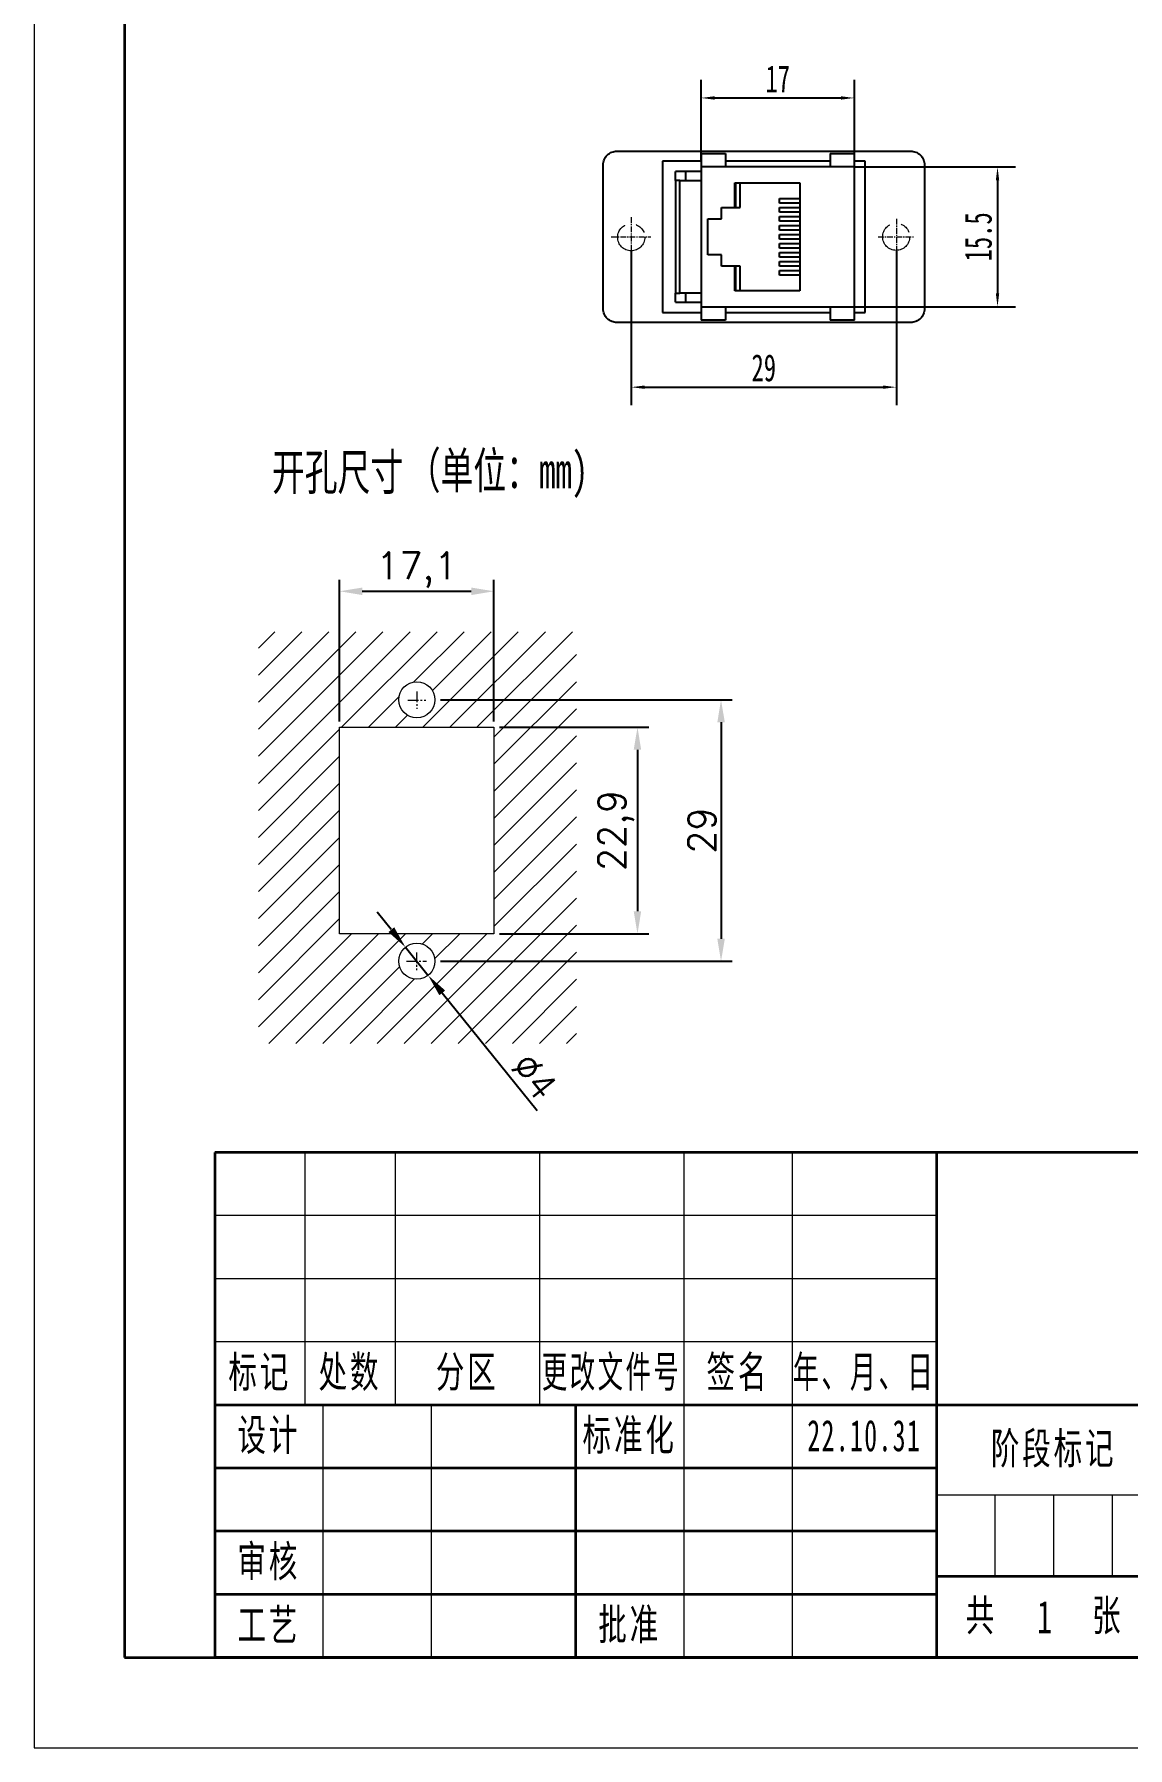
# Model space of a CAD drawing. Header units: millimetres. Extents: x 98 to 524, y -2487 to -1043.
# Drawn here: x 98 to 219.2, y -1340.1 to -1150.1 of the extents above; entities that cross this region are included whole.
import ezdxf
from ezdxf.enums import TextEntityAlignment as Align

# ---------------------------------------------------------------- set-up
doc = ezdxf.new("R2010")
doc.units = ezdxf.units.MM
doc.header["$PDSIZE"] = -1
doc.linetypes.add('CENTER', pattern=[10.16, 6.35, -1.27, 1.27, -1.27])
doc.linetypes.add('点画线', pattern=[18, 12, -2, 2, -2])
doc.layers.get('0').update_dxf_attribs({"lineweight": 18})
for name, color, linetype, lineweight in [('尺寸线层', 3, 'Continuous', 18), ('粗实线层', 7, 'Continuous', 35), ('细实线层', 7, 'Continuous', 18)]:
    doc.layers.add(name, color=color, linetype=linetype, lineweight=lineweight)
doc.styles.get("Standard").update_dxf_attribs({"font": 'txt.shx'})
doc.styles.add('标准', font='', dxfattribs={"width": 0.667})
doc.styles.get('标准').set_extended_font_data('宋体')
doc.dimstyles.new('ISO-25', dxfattribs={"dimtxt": 2.5, "dimasz": 2.5, "dimexe": 1.25, "dimexo": 0.625, "dimtad": 1, "dimtxsty": 'Standard', "dimcen": 2.5, "dimdle": 5, "dimadec": 0, "dimazin": 0, "dimtfac": 1, "dimtmove": 0, "dimatfit": 3, "dimfxl": 1, "dimarcsym": 0})
doc.dimstyles.get("Standard").update_dxf_attribs({"dimtxt": 1.5, "dimasz": 0.18, "dimexe": 0.18, "dimexo": 0.0625, "dimgap": 0.09, "dimtad": 0, "dimtih": 1, "dimtoh": 1, "dimdec": 4, "dimzin": 0, "dimdsep": 46, "dimtxsty": 'Standard', "dimcen": 0.09, "dimdle": 0.36, "dimadec": 0, "dimazin": 0, "dimtfac": 1, "dimtdec": 4, "dimtofl": 0, "dimtmove": 0, "dimatfit": 3, "dimfxl": 1, "dimtolj": 1, "dimarcsym": 0})
doc.dimstyles.new('标准', dxfattribs={"dimtxt": 4, "dimasz": 1, "dimexe": 2, "dimexo": 0, "dimtad": 1, "dimdsep": 46, "dimtxsty": '标准', "dimblk": '_CAXARROW', "dimcen": 0, "dimdle": 6, "dimazin": 2, "dimtfac": 0.707107, "dimtmove": 2, "dimatfit": 3, "dimfxl": 1, "dimfrac": 2, "dimtolj": 1, "dimarcsym": 1})

# ---------------------------------------------------------------- blocks, each defined once
blk = doc.blocks.new('$CAXA_FRAME_13B17AC1$')
at = {"layer": '粗实线层'}
for p, q in [((-95, 138.5), (-95, -138.5)), ((-95, -138.5), (95, -138.5))]:
    blk.add_line(p, q, dxfattribs=at)
at = {"layer": '细实线层'}
for p, q in [((-105, 148.5), (-105, -148.5)), ((-105, -148.5), (105, -148.5))]:
    blk.add_line(p, q, dxfattribs=at)
blk = doc.blocks.new('_CAXARROW')
blk.add_hatch(color=0).paths.add_polyline_path([(0, 0), (-1, 0.125), (-1, -0.125)], flags=0)
blk = doc.blocks.new('*D11')
at = {"color": 0, "lineweight": -2, "transparency": 16777216}
for p, q in [((171.87, -1164.07), (171.87, -1155.17)), ((188.87, -1164.07), (188.87, -1155.17)), ((173.37, -1157.17), (187.37, -1157.17))]:
    blk.add_line(p, q, dxfattribs=at)
at = {"layer": 'Defpoints', "color": 0, "lineweight": 13, "transparency": 16777216}
for p in [(188.87, -1157.17), (171.87, -1164.07), (188.87, -1164.07)]:
    blk.add_point(p, dxfattribs=at)
at = {"color": 0, "lineweight": -2, "transparency": 16777216, "xscale": 1.5, "yscale": 1.5, "zscale": 1.5, "rotation": 180}
blk.add_blockref('_CAXARROW', (171.87, -1157.17), dxfattribs=at)
at = {"color": 0, "lineweight": -2, "transparency": 16777216, "xscale": 1.5, "yscale": 1.5, "zscale": 1.5}
blk.add_blockref('_CAXARROW', (188.87, -1157.17), dxfattribs=at)
at = {"color": 0, "transparency": 16777216, "insert": (180.37, -1155.05), "char_height": 3, "attachment_point": 5, "style": '标准'}
blk.add_mtext('\\A1;17', dxfattribs=at)
blk = doc.blocks.new('*D12')
at = {"color": 0, "lineweight": -2, "transparency": 16777216}
for p, q in [((188.87, -1164.82), (206.73, -1164.82)), ((204.73, -1166.32), (204.73, -1178.82)), ((188.87, -1180.32), (206.73, -1180.32))]:
    blk.add_line(p, q, dxfattribs=at)
at = {"layer": 'Defpoints', "color": 0, "lineweight": 13, "transparency": 16777216}
for p in [(188.87, -1164.82), (188.87, -1180.32), (204.73, -1180.32)]:
    blk.add_point(p, dxfattribs=at)
at = {"color": 0, "lineweight": -2, "transparency": 16777216, "xscale": 1.5, "yscale": 1.5, "zscale": 1.5}
for p, rotation in [((204.73, -1164.82), 90), ((204.73, -1180.32), 270)]:
    blk.add_blockref('_CAXARROW', p, dxfattribs=dict(at, rotation=rotation))
at = {"color": 0, "transparency": 16777216, "insert": (202.61, -1172.57), "char_height": 3, "attachment_point": 5, "rotation": 90, "style": '标准'}
blk.add_mtext('\\A1;15.5', dxfattribs=at)
blk = doc.blocks.new('*D13')
at = {"color": 0, "lineweight": -2, "transparency": 16777216}
for p, q in [((164.12, -1174.17), (164.12, -1191.24)), ((193.52, -1174.17), (193.52, -1191.24)), ((165.62, -1189.24), (192.02, -1189.24))]:
    blk.add_line(p, q, dxfattribs=at)
at = {"layer": 'Defpoints', "color": 0, "linetype": 'CENTER', "lineweight": 13, "transparency": 16777216}
for p in [(164.12, -1174.17), (193.52, -1174.17), (193.52, -1189.24)]:
    blk.add_point(p, dxfattribs=at)
at = {"color": 0, "linetype": 'CENTER', "lineweight": -2, "transparency": 16777216, "xscale": 1.5, "yscale": 1.5, "zscale": 1.5, "rotation": 180}
blk.add_blockref('_CAXARROW', (164.12, -1189.24), dxfattribs=at)
at = {"color": 0, "linetype": 'CENTER', "lineweight": -2, "transparency": 16777216, "xscale": 1.5, "yscale": 1.5, "zscale": 1.5}
blk.add_blockref('_CAXARROW', (193.52, -1189.24), dxfattribs=at)
at = {"color": 0, "linetype": 'CENTER', "transparency": 16777216, "insert": (178.82, -1187.11), "char_height": 3, "width": 8.895, "attachment_point": 5, "style": '标准'}
blk.add_mtext('\\A1;29', dxfattribs=at)
blk = doc.blocks.new('*D15')
at = {"color": 0, "linetype": 'Continuous', "lineweight": -2, "transparency": 16777216}
for p, q in [((131.8, -1226.32), (131.8, -1210.62)), ((134.3, -1211.87), (146.4, -1211.87)), ((148.9, -1226.32), (148.9, -1210.62))]:
    blk.add_line(p, q, dxfattribs=at)
at = {"color": 0, "transparency": 16777216}
for points in [[(134.3, -1211.46), (134.3, -1212.29), (131.8, -1211.87)], [(146.4, -1211.46), (146.4, -1212.29), (148.9, -1211.87)]]:
    blk.add_solid(points, dxfattribs=at)
at = {"layer": 'Defpoints', "color": 0, "transparency": 16777216}
for p in [(148.9, -1211.87), (131.8, -1226.95), (148.9, -1226.95)]:
    blk.add_point(p, dxfattribs=at)
at = {"color": 0, "transparency": 16777216, "insert": (140.35, -1209.5), "char_height": 3, "attachment_point": 5}
blk.add_mtext('17,1', dxfattribs=at)
blk = doc.blocks.new('*D16')
at = {"color": 0, "lineweight": -2, "transparency": 16777216}
for p, q in [((149.53, -1226.95), (166.07, -1226.95)), ((164.82, -1229.45), (164.82, -1247.35)), ((149.53, -1249.85), (166.07, -1249.85))]:
    blk.add_line(p, q, dxfattribs=at)
at = {"color": 0, "transparency": 16777216}
for points in [[(164.4, -1229.45), (165.23, -1229.45), (164.82, -1226.95)], [(164.4, -1247.35), (165.23, -1247.35), (164.82, -1249.85)]]:
    blk.add_solid(points, dxfattribs=at)
at = {"layer": 'Defpoints', "color": 0, "transparency": 16777216}
for p in [(148.9, -1226.95), (148.9, -1249.85), (164.82, -1249.85)]:
    blk.add_point(p, dxfattribs=at)
at = {"color": 0, "transparency": 16777216, "insert": (162.44, -1238.4), "char_height": 3, "attachment_point": 5, "rotation": 90}
blk.add_mtext('\\A1;22,9', dxfattribs=at)
blk = doc.blocks.new('*D17')
at = {"color": 0, "lineweight": -2, "transparency": 16777216}
for p, q in [((142.98, -1223.9), (175.33, -1223.9)), ((174.08, -1226.4), (174.08, -1250.4)), ((142.98, -1252.9), (175.33, -1252.9))]:
    blk.add_line(p, q, dxfattribs=at)
at = {"color": 0, "linetype": '点画线', "transparency": 16777216}
for points in [[(173.67, -1226.4), (174.5, -1226.4), (174.08, -1223.9)], [(173.67, -1250.4), (174.5, -1250.4), (174.08, -1252.9)]]:
    blk.add_solid(points, dxfattribs=at)
at = {"layer": 'Defpoints', "color": 0, "linetype": '点画线', "transparency": 16777216}
for p in [(142.35, -1223.9), (142.35, -1252.9), (174.08, -1252.9)]:
    blk.add_point(p, dxfattribs=at)
at = {"color": 0, "linetype": '点画线', "transparency": 16777216, "insert": (171.96, -1238.4), "char_height": 3, "attachment_point": 5, "rotation": 90}
blk.add_mtext('\\A1;29', dxfattribs=at)
blk = doc.blocks.new('*D18')
at = {"color": 0, "lineweight": -2, "transparency": 16777216}
for p, q in [((137.53, -1249.39), (135.96, -1247.45)), ((139.1, -1251.34), (141.61, -1254.46)), ((143.18, -1256.4), (153.69, -1269.45))]:
    blk.add_line(p, q, dxfattribs=at)
at = {"color": 0, "linetype": '点画线', "transparency": 16777216}
for points in [[(137.85, -1249.13), (137.21, -1249.66), (139.1, -1251.34)], [(143.5, -1256.14), (142.85, -1256.66), (141.61, -1254.46)]]:
    blk.add_solid(points, dxfattribs=at)
at = {"layer": 'Defpoints', "color": 0, "linetype": '点画线', "transparency": 16777216}
for p in [(139.1, -1251.34), (141.61, -1254.46)]:
    blk.add_point(p, dxfattribs=at)
at = {"color": 0, "linetype": '点画线', "transparency": 16777216, "insert": (153.39, -1265.68), "char_height": 3, "attachment_point": 5, "rotation": 308.8646}
blk.add_mtext('\\A1;∅4', dxfattribs=at)

msp = doc.modelspace()

# ---------------------------------------------------------------- hatches: boundary and pattern name
h = msp.add_hatch()
h.set_pattern_fill('JIS_WOOD', color=256, scale=3)
h.set_pattern_definition([(45, (186.0974, -1217.8628), (-1.5, 1.5), [])])
h.paths.add_polyline_path([(158.061, -1216.352), (122.789, -1216.352), (122.789, -1262.005), (158.061, -1262.005)])
h.paths.add_polyline_path([(131.804, -1226.948), (148.904, -1226.948), (148.904, -1249.848), (131.804, -1249.848)], flags=16)
h.paths.add_polyline_path([(142.354, -1223.898, -1), (138.354, -1223.898, -1)], flags=16)
h.paths.add_polyline_path([(142.354, -1252.898, -1), (138.354, -1252.898, -1)], flags=16)

# ---------------------------------------------------------------- linework, layer by layer
at = {"color": 7, "linetype": 'Continuous', "lineweight": 25}
for p, q in [((161.024, -1180.568), (161.024, -1164.568)), ((162.524, -1163.068), (195.124, -1163.068)), ((167.574, -1164.168), (167.574, -1180.968)), ((171.874, -1164.168), (167.574, -1164.168)), ((171.874, -1163.318), (171.874, -1164.818)), ((171.874, -1163.318), (174.576, -1163.318)), ((174.576, -1163.318), (174.576, -1164.818)), ((186.173, -1164.168), (174.576, -1164.168)), ((186.173, -1163.318), (186.173, -1164.818)), ((186.173, -1163.318), (188.874, -1163.318)), ((188.874, -1164.818), (188.874, -1163.318)), ((190.074, -1164.168), (188.874, -1164.168)), ((190.074, -1180.968), (190.074, -1164.168)), ((196.624, -1164.568), (196.624, -1180.568)), ((169.024, -1166.318), (169.024, -1165.318)), ((171.874, -1165.318), (169.024, -1165.318)), ((169.024, -1166.318), (169.024, -1178.818)), ((169.524, -1178.818), (169.524, -1166.318)), ((169.524, -1166.318), (171.874, -1166.318)), ((170.124, -1165.318), (170.124, -1166.318)), ((171.874, -1164.818), (171.874, -1180.318)), ((188.874, -1164.818), (171.874, -1164.818)), ((188.874, -1180.318), (188.874, -1164.818)), ((175.624, -1166.568), (182.824, -1166.568)), ((175.624, -1169.318), (175.624, -1166.568)), ((175.696, -1166.568), (175.696, -1169.318)), ((176.196, -1169.318), (176.196, -1166.568)), ((180.577, -1168.818), (180.577, -1168.318)), ((180.577, -1168.318), (182.824, -1168.318)), ((182.824, -1166.568), (182.824, -1178.568)), ((174.124, -1169.318), (175.624, -1169.318)), ((174.124, -1170.568), (174.124, -1169.318)), ((175.624, -1169.318), (175.696, -1169.318)), ((175.696, -1169.318), (176.196, -1169.318)), ((182.824, -1168.818), (180.577, -1168.818)), ((180.577, -1169.818), (180.577, -1169.318)), ((180.577, -1169.318), (182.824, -1169.318)), ((182.824, -1169.818), (180.577, -1169.818)), ((180.577, -1170.818), (180.577, -1170.318)), ((180.577, -1170.318), (182.824, -1170.318)), ((172.624, -1170.568), (174.124, -1170.568)), ((172.624, -1174.568), (172.624, -1170.568)), ((182.824, -1170.818), (180.577, -1170.818)), ((180.577, -1171.818), (180.577, -1171.318)), ((180.577, -1171.318), (182.824, -1171.318)), ((182.824, -1171.818), (180.577, -1171.818)), ((180.577, -1172.818), (180.577, -1172.318)), ((180.577, -1172.318), (182.824, -1172.318)), ((182.824, -1172.818), (180.577, -1172.818)), ((180.577, -1173.818), (180.577, -1173.318)), ((180.577, -1173.318), (182.824, -1173.318)), ((182.824, -1173.818), (180.577, -1173.818)), ((174.124, -1174.568), (172.624, -1174.568)), ((174.124, -1175.818), (174.124, -1174.568)), ((175.624, -1175.818), (174.124, -1175.818)), ((175.624, -1178.568), (175.624, -1175.818)), ((175.696, -1175.818), (175.624, -1175.818)), ((176.196, -1175.818), (175.696, -1175.818)), ((175.696, -1175.818), (175.696, -1178.568)), ((176.196, -1178.568), (176.196, -1175.818)), ((180.577, -1174.818), (180.577, -1174.318)), ((180.577, -1174.318), (182.824, -1174.318)), ((182.824, -1174.818), (180.577, -1174.818)), ((180.577, -1175.818), (180.577, -1175.318)), ((180.577, -1175.318), (182.824, -1175.318)), ((182.824, -1175.818), (180.577, -1175.818)), ((180.577, -1176.818), (180.577, -1176.318)), ((180.577, -1176.318), (182.824, -1176.318)), ((182.824, -1176.818), (180.577, -1176.818)), ((169.024, -1179.818), (169.024, -1178.818)), ((169.024, -1179.818), (171.874, -1179.818)), ((171.874, -1178.818), (169.524, -1178.818)), ((170.124, -1178.818), (170.124, -1179.818)), ((182.824, -1178.568), (175.624, -1178.568)), ((167.574, -1180.968), (171.874, -1180.968)), ((171.874, -1180.318), (188.874, -1180.318)), ((171.874, -1180.318), (171.874, -1181.818)), ((174.576, -1180.318), (174.576, -1181.818)), ((174.576, -1180.968), (186.173, -1180.968)), ((186.173, -1180.318), (186.173, -1181.818)), ((188.874, -1181.818), (188.874, -1180.318)), ((188.874, -1180.968), (190.074, -1180.968)), ((195.124, -1182.068), (162.524, -1182.068)), ((174.576, -1181.818), (171.874, -1181.818)), ((188.874, -1181.818), (186.173, -1181.818))]:
    msp.add_line(p, q, dxfattribs=at)
at = {"linetype": 'CENTER', "ltscale": 0.1}
for p, q in [((164.124, -1170.405), (164.124, -1174.824)), ((193.524, -1170.568), (193.524, -1174.592)), ((161.909, -1172.568), (166.294, -1172.568)), ((191.492, -1172.568), (195.495, -1172.568))]:
    msp.add_line(p, q, dxfattribs=at)
at = {"linetype": '点画线', "ltscale": 0.1}
for p, q in [((140.354, -1222.981), (140.354, -1224.891)), ((139.358, -1223.936), (141.36, -1223.936)), ((140.328, -1251.907), (140.328, -1253.888)), ((139.213, -1252.898), (141.443, -1252.898))]:
    msp.add_line(p, q, dxfattribs=at)
for p, q in [((131.804, -1226.948), (148.904, -1226.948)), ((131.804, -1249.848), (131.804, -1226.948)), ((131.804, -1226.948), (131.804, -1226.948)), ((148.904, -1226.948), (148.904, -1249.848)), ((148.904, -1249.848), (131.804, -1249.848))]:
    msp.add_line(p, q)
at = {"linetype": 'CENTER'}
for centre in [(164.124, -1172.614), (193.494, -1172.568)]:
    msp.add_circle(centre, 1.5, dxfattribs=at)
for centre in [(140.354, -1223.898), (140.354, -1252.898)]:
    msp.add_circle(centre, 2)
at = {"color": 7, "linetype": 'Continuous', "lineweight": 25}
for points, knots in [([(161.024, -1164.568), (161.024, -1164.391), (161.057, -1164.201), (161.203, -1163.831), (161.317, -1163.654), (161.61, -1163.361), (161.788, -1163.247), (162.157, -1163.1), (162.348, -1163.068), (162.524, -1163.068)], [0, 0, 0, 0, 0.5880494, 0.5880494, 1.1760988, 1.1760988, 1.7641482, 1.7641482, 2.3521977, 2.3521977, 2.3521977, 2.3521977]), ([(195.124, -1163.068), (195.301, -1163.068), (195.492, -1163.1), (195.861, -1163.247), (196.039, -1163.361), (196.332, -1163.654), (196.446, -1163.831), (196.592, -1164.201), (196.624, -1164.391), (196.624, -1164.568)], [0, 0, 0, 0, 0.5880494, 0.5880494, 1.1760988, 1.1760988, 1.7641482, 1.7641482, 2.3521977, 2.3521977, 2.3521977, 2.3521977]), ([(169.524, -1166.318), (169.466, -1166.318), (169.402, -1166.318), (169.279, -1166.318), (169.22, -1166.318), (169.122, -1166.318), (169.084, -1166.318), (169.035, -1166.318), (169.024, -1166.318), (169.024, -1166.318)], [0, 0, 0, 0, 0.125, 0.125, 0.25, 0.25, 0.375, 0.375, 0.5, 0.5, 0.5, 0.5]), ([(169.024, -1178.818), (169.024, -1178.818), (169.035, -1178.818), (169.084, -1178.818), (169.122, -1178.818), (169.22, -1178.818), (169.279, -1178.818), (169.402, -1178.818), (169.466, -1178.818), (169.524, -1178.818)], [0, 0, 0, 0, 0.125, 0.125, 0.25, 0.25, 0.375, 0.375, 0.5, 0.5, 0.5, 0.5]), ([(162.524, -1182.068), (162.348, -1182.068), (162.157, -1182.036), (161.788, -1181.89), (161.61, -1181.775), (161.317, -1181.482), (161.203, -1181.305), (161.057, -1180.936), (161.024, -1180.745), (161.024, -1180.568)], [0, 0, 0, 0, 0.5880494, 0.5880494, 1.1760988, 1.1760988, 1.7641482, 1.7641482, 2.3521977, 2.3521977, 2.3521977, 2.3521977]), ([(196.624, -1180.568), (196.624, -1180.745), (196.592, -1180.936), (196.446, -1181.305), (196.332, -1181.482), (196.039, -1181.775), (195.861, -1181.89), (195.492, -1182.036), (195.301, -1182.068), (195.124, -1182.068)], [0, 0, 0, 0, 0.5880494, 0.5880494, 1.1760988, 1.1760988, 1.7641482, 1.7641482, 2.3521977, 2.3521977, 2.3521977, 2.3521977])]:
    msp.add_open_spline(points, degree=3, knots=knots, dxfattribs=at)
at = {"layer": '粗实线层', "color": 7}
for p, q in [((297.951, -1274.102), (117.951, -1274.102)), ((117.951, -1274.102), (117.951, -1330.102)), ((197.951, -1274.102), (197.951, -1330.102)), ((247.951, -1302.102), (117.951, -1302.102)), ((157.951, -1302.102), (157.951, -1330.102)), ((197.951, -1309.102), (117.951, -1309.102)), ((197.951, -1316.102), (117.951, -1316.102)), ((297.951, -1321.102), (197.951, -1321.102)), ((197.951, -1323.102), (117.951, -1323.102)), ((297.951, -1330.102), (117.951, -1330.102))]:
    msp.add_line(p, q, dxfattribs=at)
at = {"layer": '细实线层', "color": 7}
for p, q in [((127.951, -1274.102), (127.951, -1302.102)), ((137.951, -1274.102), (137.951, -1302.102)), ((153.951, -1274.102), (153.951, -1302.102)), ((169.951, -1274.102), (169.951, -1330.102)), ((181.951, -1274.102), (181.951, -1330.102)), ((197.951, -1281.102), (117.951, -1281.102)), ((197.951, -1288.102), (117.951, -1288.102)), ((197.951, -1295.102), (117.951, -1295.102)), ((129.951, -1302.102), (129.951, -1330.102)), ((141.951, -1302.102), (141.951, -1330.102)), ((247.951, -1312.102), (197.951, -1312.102)), ((204.451, -1312.102), (204.451, -1321.102)), ((210.951, -1312.102), (210.951, -1321.102)), ((217.451, -1312.102), (217.451, -1321.102))]:
    msp.add_line(p, q, dxfattribs=at)

# ---------------------------------------------------------------- block references
at = {"layer": '粗实线层'}
msp.add_blockref('$CAXA_FRAME_13B17AC1$', (202.951, -1191.602), dxfattribs=at)

# ---------------------------------------------------------------- texts
at = {"linetype": '点画线', "style": '标准', "width": 0.667}
for s, p in [('开孔尺寸', (124.292, -1200.654)), ('（单位：mm)', (139.349, -1200.468))]:
    msp.add_text(s, height=4, dxfattribs=at).set_placement(p)
at = {"layer": '尺寸线层', "color": 7, "attachment_point": 5, "line_spacing_factor": 0.963108, "style": '标准'}
for s, insert, char_height, width in [('\\T1.1;标记', (122.951, -1298.602), 3.4806, 18), ('\\T1.1;处数', (132.951, -1298.602), 3.4806, 18), ('\\T1.1;分区', (145.951, -1298.602), 3.4806, 30), ('\\T1.1;{\\W0.592404;更改文件号}', (161.951, -1298.602), 3.48056, 30), ('\\T1.1;签名', (175.951, -1298.602), 3.4806, 22), ('\\T1.1;{\\W0.605422;年、月、日}', (189.951, -1298.602), 3.48056, 30), ('\\T1.1;设计', (123.951, -1305.602), 3.4806, 22), ('\\T1.1;标准化', (163.951, -1305.602), 3.4806, 22), ('{\\W0.60542;\\T1.1;22.10.31}', (189.951, -1305.517), 3.48056, 30), ('\\T1.1;阶段标记', (210.951, -1307.102), 3.4806, 50), ('\\T1.1;审核', (123.951, -1319.602), 3.4806, 22), ('\\T1.1;工艺', (123.951, -1326.602), 3.4806, 22), ('\\T1.1;批准', (163.951, -1326.602), 3.4806, 22), ('\\T1.1;共', (202.951, -1325.602), 3.4806, 8), ('\\T1.1;张', (216.951, -1325.602), 3.4806, 8)]:
    msp.add_mtext(s, dxfattribs=dict(at, insert=insert, char_height=char_height, width=width))
at = {"layer": '尺寸线层', "color": 7, "style": '标准', "width": 0.667}
msp.add_attdef('1', text='', height=3.633, dxfattribs=at).set_placement((209.951, -1325.602), align=Align.MIDDLE_CENTER)

# ---------------------------------------------------------------- dimensions: what is measured, and where the dimension line sits
for base, p1, p2, dimstyle, override, picture, middle in [((188.874, -1157.172), (171.874, -1164.068), (188.874, -1164.068), '标准', {"dimtxt": 3, "dimasz": 1.5}, '*D11', (180.374, -1155.047)), ((148.904, -1211.874), (131.804, -1226.948), (148.904, -1226.948), 'ISO-25', {"dimtxt": 3}, '*D15', (140.354, -1209.499))]:
    dim = msp.add_linear_dim(base=base, p1=p1, p2=p2, dimstyle=dimstyle, override=override)
    dim.commit()
    dim.dimension.update_dxf_attribs({"geometry": picture, "text_midpoint": middle})
dim = msp.add_linear_dim(base=(204.734, -1180.318), p1=(188.874, -1164.818), p2=(188.874, -1180.318), angle=90, dimstyle='标准', override={"dimtxt": 3, "dimasz": 1.5})
dim.commit()
dim.dimension.update_dxf_attribs({"geometry": '*D12', "text_midpoint": (202.609, -1172.568)})
at = {"linetype": 'CENTER'}
dim = msp.add_linear_dim(base=(193.524, -1189.236), p1=(164.124, -1174.168), p2=(193.524, -1174.168), text='29', dimstyle='标准', override={"dimtxt": 3, "dimasz": 1.5}, dxfattribs=at)
dim.commit()
dim.dimension.update_dxf_attribs({"geometry": '*D13', "text_midpoint": (178.824, -1187.111)})
at = {"linetype": '点画线'}
dim = msp.add_linear_dim(base=(174.084, -1252.898), p1=(142.354, -1223.898), p2=(142.354, -1252.898), angle=90, dimstyle='Standard', override={"dimtxt": 3, "dimasz": 2.5, "dimexe": 1.25, "dimexo": 0.625, "dimgap": 0.625, "dimtad": 1, "dimtih": 0, "dimtoh": 0, "dimdec": 2, "dimzin": 8, "dimdsep": 44, "dimdle": 5, "dimtdec": 2, "dimtofl": 1, "dimatfit": 0, "dimarcsym": 1}, dxfattribs=at)
dim.commit()
dim.dimension.update_dxf_attribs({"geometry": '*D17', "text_midpoint": (171.959, -1238.398)})
dim = msp.add_linear_dim(base=(164.817, -1249.848), p1=(148.904, -1226.948), p2=(148.904, -1249.848), angle=90, dimstyle='Standard', override={"dimtxt": 3, "dimasz": 2.5, "dimexe": 1.25, "dimexo": 0.625, "dimgap": 0.625, "dimtad": 1, "dimtih": 0, "dimtoh": 0, "dimdec": 2, "dimzin": 8, "dimdsep": 44, "dimdle": 5, "dimtdec": 2, "dimtofl": 1, "dimatfit": 0, "dimarcsym": 1})
dim.commit()
dim.dimension.update_dxf_attribs({"geometry": '*D16', "text_midpoint": (164.817, -1238.398), "dimtype": 160})
dim = msp.add_diameter_dim_2p(p1=(139.099, -1251.341), p2=(141.609, -1254.455), dimstyle='Standard', override={"dimtxt": 3, "dimasz": 2.5, "dimexe": 1.25, "dimexo": 0.625, "dimgap": 0.625, "dimtad": 1, "dimtih": 0, "dimtoh": 0, "dimdec": 2, "dimzin": 8, "dimdsep": 44, "dimdle": 5, "dimtdec": 2, "dimtofl": 1, "dimatfit": 0, "dimarcsym": 1}, dxfattribs=at)
dim.commit()
dim.dimension.update_dxf_attribs({"geometry": '*D18', "text_midpoint": (151.732, -1267.017), "dimtype": 163})

doc.saveas('drawing.dxf')
